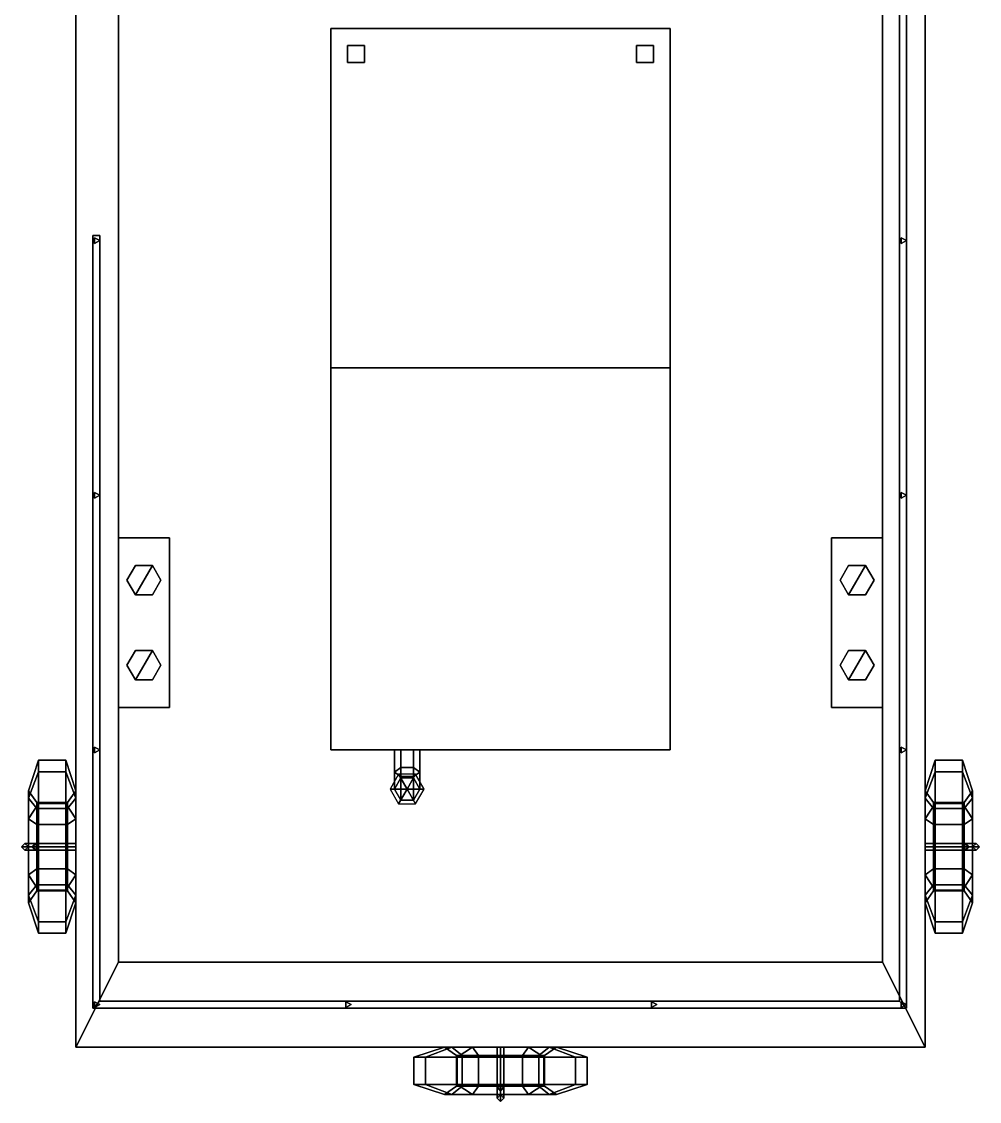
# Model space of a CAD drawing. Header units: millimetres. Extents: x -8.3 to 8.3, y -10.3 to 20.5.
# Drawn here: x 2.68 to 8.32, y -10.32 to -3.96 of the extents above; entities that cross this region are included whole.
import ezdxf

# ---------------------------------------------------------------- set-up
doc = ezdxf.new("R2010")
doc.units = ezdxf.units.MM
doc.layers.add('wheels', color=2, linetype='Continuous')

msp = doc.modelspace()

# ---------------------------------------------------------------- linework, layer by layer
for points in [[(3, 9.75), (3, -10), (3, -10, 1), (3, 10, 1)], [(3, 10, 1), (3, -10, 1), (8, -10, 1), (8, 10, 1)], [(8, -10, 1), (8, -10), (8, 9.75), (8, 10, 1)], [(3.25, 9, -1), (3.25, -9.5, -1), (3, -10), (3, 9.75)], [(8, -10), (7.75, -9.5, -1), (7.75, 9, -1), (8, 9.75)], [(7.85, 9.73, 2), (7.85, -9.73, 2), (7.89, -9.77, 2), (7.89, 9.77, 2)], [(7.89, 9.77, 2), (7.89, -9.77, 2), (7.85, -9.73, 2), (7.85, 9.73, 2)], [(7.75, 9, -1), (7.75, -9.5, -1), (3.25, -9.5, -1), (3.25, 9, -1)], [(6.5, -4, 3.25), (6.5, -4, 3.23), (4.5, -4, 3.23), (4.5, -4, 3.25)], [(4.5, -4, 3.23), (4.5, -6, 3.23), (4.5, -6, 3.25), (4.5, -4, 3.25)], [(6.5, -4, 3.23), (6.5, -6, 3.23), (4.5, -6, 3.23), (4.5, -4, 3.23)], [(4.5, -4, 3.25), (4.5, -6, 3.25), (6.5, -6, 3.25), (6.5, -4, 3.25)], [(6.5, -6, 3.25), (6.5, -6, 3.23), (6.5, -4, 3.23), (6.5, -4, 3.25)], [(4.6, -4.1, 1), (4.6, -4.2, 1), (4.6, -4.2, 3.23), (4.6, -4.1, 3.23)], [(4.7, -4.1, 3.23), (4.7, -4.1, 1), (4.6, -4.1, 1), (4.6, -4.1, 3.23)], [(4.7, -4.2, 3.23), (4.7, -4.2, 1), (4.7, -4.1, 1), (4.7, -4.1, 3.23)], [(6.4, -4.1, 3.23), (6.4, -4.1, 1), (6.3, -4.1, 1), (6.3, -4.1, 3.23)], [(6.3, -4.1, 1), (6.3, -4.2, 1), (6.3, -4.2, 3.23), (6.3, -4.1, 3.23)], [(6.4, -4.2, 3.23), (6.4, -4.2, 1), (6.4, -4.1, 1), (6.4, -4.1, 3.23)], [(4.6, -4.2, 3.23), (4.6, -4.2, 1), (4.7, -4.2, 1), (4.7, -4.2, 3.23)], [(6.3, -4.2, 3.23), (6.3, -4.2, 1), (6.4, -4.2, 1), (6.4, -4.2, 3.23)], [(3.1, -5.22, 2), (3.1, -9.77, 2), (3.14, -9.73, 2), (3.14, -5.22, 2)], [(3.14, -5.22, 2), (3.14, -9.73, 2), (3.1, -9.77, 2), (3.1, -5.22, 2)], [(3.14, -5.25, 1), (3.11, -5.2327, 1), (3.11, -5.2327, 2), (3.14, -5.25, 2)], [(3.11, -5.2327, 1), (3.11, -5.2673, 1), (3.11, -5.2673, 2), (3.11, -5.2327, 2)], [(3.11, -5.2673, 1), (3.14, -5.25, 1), (3.14, -5.25, 2), (3.11, -5.2673, 2)], [(7.86, -5.2327, 1), (7.86, -5.2673, 1), (7.86, -5.2673, 2), (7.86, -5.2327, 2)], [(7.89, -5.25, 1), (7.86, -5.2327, 1), (7.86, -5.2327, 2), (7.89, -5.25, 2)], [(7.86, -5.2673, 1), (7.89, -5.25, 1), (7.89, -5.25, 2), (7.86, -5.2673, 2)], [(4.5, -6, 1), (4.5, -8.25, 1), (4.5, -8.25, 3), (4.5, -6, 3.25)], [(4.5, -6, 3.25), (4.5, -8.25, 3), (6.5, -8.25, 3), (6.5, -6, 3.25)], [(6.5, -6, 3.23), (6.5, -6, 1), (4.5, -6, 1), (4.5, -6, 3.23)], [(6.5, -8.25, 3), (6.5, -8.25, 1), (6.5, -6, 1), (6.5, -6, 3.25)], [(3.11, -6.7327, 1), (3.11, -6.7673, 1), (3.11, -6.7673, 2), (3.11, -6.7327, 2)], [(3.14, -6.75, 1), (3.11, -6.7327, 1), (3.11, -6.7327, 2), (3.14, -6.75, 2)], [(7.89, -6.75, 1), (7.86, -6.7327, 1), (7.86, -6.7327, 2), (7.89, -6.75, 2)], [(7.86, -6.7327, 1), (7.86, -6.7673, 1), (7.86, -6.7673, 2), (7.86, -6.7327, 2)], [(3.11, -6.7673, 1), (3.14, -6.75, 1), (3.14, -6.75, 2), (3.11, -6.7673, 2)], [(7.86, -6.7673, 1), (7.89, -6.75, 1), (7.89, -6.75, 2), (7.86, -6.7673, 2)], [(3.55, -7, 1.1), (3.55, -7, 1), (3.25, -7, 1), (3.25, -7, 1.1)], [(3.25, -7, 1), (3.25, -8, 1), (3.25, -8, 1.1), (3.25, -7, 1.1)], [(3.25, -7, 1.1), (3.25, -8, 1.1), (3.55, -8, 1.1), (3.55, -7, 1.1)], [(3.55, -8, 1.1), (3.55, -8, 1), (3.55, -7, 1), (3.55, -7, 1.1)], [(7.45, -7, 1), (7.45, -8, 1), (7.45, -8, 1.1), (7.45, -7, 1.1)], [(7.75, -7, 1.1), (7.75, -7, 1), (7.45, -7, 1), (7.45, -7, 1.1)], [(7.45, -7, 1.1), (7.45, -8, 1.1), (7.75, -8, 1.1), (7.75, -7, 1.1)], [(7.75, -8, 1.1), (7.75, -8, 1), (7.75, -7, 1), (7.75, -7, 1.1)], [(3.35, -7.1634, 1.1), (3.3, -7.25, 1.1), (3.3, -7.25, 1.4), (3.35, -7.1634, 1.4)], [(3.35, -7.1634, 1.4), (3.3, -7.25, 1.4), (3.35, -7.3366, 1.4), (3.45, -7.1634, 1.4)], [(3.45, -7.1634, 1.1), (3.35, -7.1634, 1.1), (3.35, -7.1634, 1.4), (3.45, -7.1634, 1.4)], [(3.45, -7.1634, 1.4), (3.35, -7.3366, 1.4), (3.45, -7.3366, 1.4), (3.5, -7.25, 1.4)], [(3.5, -7.25, 1.1), (3.45, -7.1634, 1.1), (3.45, -7.1634, 1.4), (3.5, -7.25, 1.4)], [(7.55, -7.1634, 1.1), (7.5, -7.25, 1.1), (7.5, -7.25, 1.4), (7.55, -7.1634, 1.4)], [(7.55, -7.1634, 1.4), (7.5, -7.25, 1.4), (7.55, -7.3366, 1.4), (7.65, -7.1634, 1.4)], [(7.65, -7.1634, 1.1), (7.55, -7.1634, 1.1), (7.55, -7.1634, 1.4), (7.65, -7.1634, 1.4)], [(7.65, -7.1634, 1.4), (7.55, -7.3366, 1.4), (7.65, -7.3366, 1.4), (7.7, -7.25, 1.4)], [(7.7, -7.25, 1.1), (7.65, -7.1634, 1.1), (7.65, -7.1634, 1.4), (7.7, -7.25, 1.4)], [(3.3, -7.25, 1.1), (3.35, -7.3366, 1.1), (3.35, -7.3366, 1.4), (3.3, -7.25, 1.4)], [(3.45, -7.3366, 1.1), (3.5, -7.25, 1.1), (3.5, -7.25, 1.4), (3.45, -7.3366, 1.4)], [(7.5, -7.25, 1.1), (7.55, -7.3366, 1.1), (7.55, -7.3366, 1.4), (7.5, -7.25, 1.4)], [(7.65, -7.3366, 1.1), (7.7, -7.25, 1.1), (7.7, -7.25, 1.4), (7.65, -7.3366, 1.4)], [(3.35, -7.3366, 1.1), (3.45, -7.3366, 1.1), (3.45, -7.3366, 1.4), (3.35, -7.3366, 1.4)], [(7.55, -7.3366, 1.1), (7.65, -7.3366, 1.1), (7.65, -7.3366, 1.4), (7.55, -7.3366, 1.4)], [(3.35, -7.6634, 1.1), (3.3, -7.75, 1.1), (3.3, -7.75, 1.4), (3.35, -7.6634, 1.4)], [(3.35, -7.6634, 1.4), (3.3, -7.75, 1.4), (3.35, -7.8366, 1.4), (3.45, -7.6634, 1.4)], [(3.45, -7.6634, 1.1), (3.35, -7.6634, 1.1), (3.35, -7.6634, 1.4), (3.45, -7.6634, 1.4)], [(3.45, -7.6634, 1.4), (3.35, -7.8366, 1.4), (3.45, -7.8366, 1.4), (3.5, -7.75, 1.4)], [(3.5, -7.75, 1.1), (3.45, -7.6634, 1.1), (3.45, -7.6634, 1.4), (3.5, -7.75, 1.4)], [(7.55, -7.6634, 1.1), (7.5, -7.75, 1.1), (7.5, -7.75, 1.4), (7.55, -7.6634, 1.4)], [(7.55, -7.6634, 1.4), (7.5, -7.75, 1.4), (7.55, -7.8366, 1.4), (7.65, -7.6634, 1.4)], [(7.65, -7.6634, 1.1), (7.55, -7.6634, 1.1), (7.55, -7.6634, 1.4), (7.65, -7.6634, 1.4)], [(7.65, -7.6634, 1.4), (7.55, -7.8366, 1.4), (7.65, -7.8366, 1.4), (7.7, -7.75, 1.4)], [(7.7, -7.75, 1.1), (7.65, -7.6634, 1.1), (7.65, -7.6634, 1.4), (7.7, -7.75, 1.4)], [(3.3, -7.75, 1.1), (3.35, -7.8366, 1.1), (3.35, -7.8366, 1.4), (3.3, -7.75, 1.4)], [(3.45, -7.8366, 1.1), (3.5, -7.75, 1.1), (3.5, -7.75, 1.4), (3.45, -7.8366, 1.4)], [(7.5, -7.75, 1.1), (7.55, -7.8366, 1.1), (7.55, -7.8366, 1.4), (7.5, -7.75, 1.4)], [(7.65, -7.8366, 1.1), (7.7, -7.75, 1.1), (7.7, -7.75, 1.4), (7.65, -7.8366, 1.4)], [(3.35, -7.8366, 1.1), (3.45, -7.8366, 1.1), (3.45, -7.8366, 1.4), (3.35, -7.8366, 1.4)], [(7.55, -7.8366, 1.1), (7.65, -7.8366, 1.1), (7.65, -7.8366, 1.4), (7.55, -7.8366, 1.4)], [(3.25, -8, 1.1), (3.25, -8, 1), (3.55, -8, 1), (3.55, -8, 1.1)], [(7.45, -8, 1.1), (7.45, -8, 1), (7.75, -8, 1), (7.75, -8, 1.1)], [(3.11, -8.2327, 1), (3.11, -8.2673, 1), (3.11, -8.2673, 2), (3.11, -8.2327, 2)], [(3.14, -8.25, 1), (3.11, -8.2327, 1), (3.11, -8.2327, 2), (3.14, -8.25, 2)], [(3.11, -8.2673, 1), (3.14, -8.25, 1), (3.14, -8.25, 2), (3.11, -8.2673, 2)], [(4.5, -8.25, 3), (4.5, -8.25, 1), (6.5, -8.25, 1), (6.5, -8.25, 3)], [(4.9125, -8.4069, 2.765), (4.875, -8.38, 2.83), (4.875, -8.25, 2.83), (4.9125, -8.25, 2.765)], [(4.875, -8.38, 2.83), (4.9125, -8.3531, 2.895), (4.9125, -8.25, 2.895), (4.875, -8.25, 2.83)], [(4.9875, -8.4069, 2.765), (4.9125, -8.4069, 2.765), (4.9125, -8.25, 2.765), (4.9875, -8.25, 2.765)], [(4.9125, -8.3531, 2.895), (4.9875, -8.3531, 2.895), (4.9875, -8.25, 2.895), (4.9125, -8.25, 2.895)], [(5.025, -8.38, 2.83), (4.9875, -8.4069, 2.765), (4.9875, -8.25, 2.765), (5.025, -8.25, 2.83)], [(4.9875, -8.3531, 2.895), (5.025, -8.38, 2.83), (5.025, -8.25, 2.83), (4.9875, -8.25, 2.895)], [(7.89, -8.25, 1), (7.86, -8.2327, 1), (7.86, -8.2327, 2), (7.89, -8.25, 2)], [(7.86, -8.2327, 1), (7.86, -8.2673, 1), (7.86, -8.2673, 2), (7.86, -8.2327, 2)], [(7.86, -8.2673, 1), (7.89, -8.25, 1), (7.89, -8.25, 2), (7.86, -8.2673, 2)], [(4.9, -8.3934, 3.57), (4.85, -8.48, 3.57), (4.95, -8.48, 3.72)], [(4.875, -8.48, 2.93), (4.9125, -8.415, 2.9569), (4.9125, -8.3531, 2.895), (4.875, -8.38, 2.83)], [(4.9125, -8.545, 2.9031), (4.875, -8.48, 2.93), (4.875, -8.38, 2.83), (4.9125, -8.4069, 2.765)], [(5, -8.3934, 3.57), (4.9, -8.3934, 3.57), (4.95, -8.48, 3.72)], [(4.9125, -8.415, 2.9569), (4.9875, -8.415, 2.9569), (4.9875, -8.3531, 2.895), (4.9125, -8.3531, 2.895)], [(5.05, -8.48, 3.57), (5, -8.3934, 3.57), (4.95, -8.48, 3.72)], [(4.9875, -8.415, 2.9569), (5.025, -8.48, 2.93), (5.025, -8.38, 2.83), (4.9875, -8.3531, 2.895)], [(5.025, -8.48, 2.93), (4.9875, -8.545, 2.9031), (4.9875, -8.4069, 2.765), (5.025, -8.38, 2.83)], [(4.9125, -8.415, 2.9569), (4.875, -8.48, 2.93), (4.875, -8.48, 3.52), (4.9125, -8.415, 3.52)], [(4.9875, -8.545, 2.9031), (4.9125, -8.545, 2.9031), (4.9125, -8.4069, 2.765), (4.9875, -8.4069, 2.765)], [(4.9875, -8.415, 2.9569), (4.9125, -8.415, 2.9569), (4.9125, -8.415, 3.52), (4.9875, -8.415, 3.52)], [(5.025, -8.48, 2.93), (4.9875, -8.415, 2.9569), (4.9875, -8.415, 3.52), (5.025, -8.48, 3.52)], [(4.85, -8.48, 3.57), (4.9, -8.5666, 3.57), (4.95, -8.48, 3.72)], [(4.875, -8.48, 2.93), (4.9125, -8.545, 2.9031), (4.9125, -8.545, 3.52), (4.875, -8.48, 3.52)], [(4.9, -8.5666, 3.57), (5, -8.5666, 3.57), (4.95, -8.48, 3.72)], [(5, -8.5666, 3.57), (5.05, -8.48, 3.57), (4.95, -8.48, 3.72)], [(4.9875, -8.545, 2.9031), (5.025, -8.48, 2.93), (5.025, -8.48, 3.52), (4.9875, -8.545, 3.52)], [(4.9125, -8.545, 2.9031), (4.9875, -8.545, 2.9031), (4.9875, -8.545, 3.52), (4.9125, -8.545, 3.52)], [(3, -10), (3.25, -9.5, -1), (7.75, -9.5, -1), (8, -10)], [(7.85, -9.73, 2), (3.14, -9.73, 2), (3.1, -9.77, 2), (7.89, -9.77, 2)], [(7.89, -9.77, 2), (3.1, -9.77, 2), (3.14, -9.73, 2), (7.85, -9.73, 2)], [(3.11, -9.7327, 1), (3.11, -9.7673, 1), (3.11, -9.7673, 2), (3.11, -9.7327, 2)], [(3.14, -9.75, 1), (3.11, -9.7327, 1), (3.11, -9.7327, 2), (3.14, -9.75, 2)], [(3.11, -9.7673, 1), (3.14, -9.75, 1), (3.14, -9.75, 2), (3.11, -9.7673, 2)], [(4.59, -9.7327, 1), (4.59, -9.7673, 1), (4.59, -9.7673, 2), (4.59, -9.7327, 2)], [(4.62, -9.75, 1), (4.59, -9.7327, 1), (4.59, -9.7327, 2), (4.62, -9.75, 2)], [(4.59, -9.7673, 1), (4.62, -9.75, 1), (4.62, -9.75, 2), (4.59, -9.7673, 2)], [(6.42, -9.75, 1), (6.39, -9.7327, 1), (6.39, -9.7327, 2), (6.42, -9.75, 2)], [(6.39, -9.7327, 1), (6.39, -9.7673, 1), (6.39, -9.7673, 2), (6.39, -9.7327, 2)], [(6.39, -9.7673, 1), (6.42, -9.75, 1), (6.42, -9.75, 2), (6.39, -9.7673, 2)], [(7.89, -9.75, 1), (7.86, -9.7327, 1), (7.86, -9.7327, 2), (7.89, -9.75, 2)], [(7.86, -9.7327, 1), (7.86, -9.7673, 1), (7.86, -9.7673, 2), (7.86, -9.7327, 2)], [(7.86, -9.7673, 1), (7.89, -9.75, 1), (7.89, -9.75, 2), (7.86, -9.7673, 2)], [(3, -10, 1), (3, -10), (8, -10), (8, -10, 1)]]:
    msp.add_3dface(points)
at = {"layer": 'wheels'}
for points in [[(2.78, -8.3783, 0.585), (2.78, -8.31, 0.33), (2.72, -8.49, 0.33), (2.72, -8.5342, 0.495)], [(2.78, -8.31, 0.33), (2.78, -8.3783, 0.075), (2.72, -8.5342, 0.165), (2.72, -8.49, 0.33)], [(2.78, -8.31, 0.33), (2.78, -8.3783, 0.585), (2.94, -8.3783, 0.585), (2.94, -8.31, 0.33)], [(2.78, -8.3783, 0.075), (2.78, -8.31, 0.33), (2.94, -8.31, 0.33), (2.94, -8.3783, 0.075)], [(2.94, -8.31, 0.33), (2.94, -8.3783, 0.585), (3, -8.5342, 0.495), (3, -8.49, 0.33)], [(2.94, -8.3783, 0.075), (2.94, -8.31, 0.33), (3, -8.49, 0.33), (3, -8.5342, 0.165)], [(8.06, -8.3783, 0.585), (8.06, -8.31, 0.33), (8, -8.49, 0.33), (8, -8.5342, 0.495)], [(8.06, -8.31, 0.33), (8.06, -8.3783, 0.075), (8, -8.5342, 0.165), (8, -8.49, 0.33)], [(8.22, -8.3783, 0.585), (8.22, -8.31, 0.33), (8.06, -8.31, 0.33), (8.06, -8.3783, 0.585)], [(8.22, -8.31, 0.33), (8.22, -8.3783, 0.075), (8.06, -8.3783, 0.075), (8.06, -8.31, 0.33)], [(8.22, -8.31, 0.33), (8.22, -8.3783, 0.585), (8.28, -8.5342, 0.495), (8.28, -8.49, 0.33)], [(8.22, -8.3783, 0.075), (8.22, -8.31, 0.33), (8.28, -8.49, 0.33), (8.28, -8.5342, 0.165)], [(2.78, -8.3783, 0.075), (2.78, -8.565, -0.1117), (2.72, -8.655, 0.0442), (2.72, -8.5342, 0.165)], [(2.78, -8.565, 0.7717), (2.78, -8.3783, 0.585), (2.72, -8.5342, 0.495), (2.72, -8.655, 0.6158)], [(2.78, -8.565, -0.1117), (2.78, -8.3783, 0.075), (2.94, -8.3783, 0.075), (2.94, -8.565, -0.1117)], [(2.78, -8.3783, 0.585), (2.78, -8.565, 0.7717), (2.94, -8.565, 0.7717), (2.94, -8.3783, 0.585)], [(2.94, -8.565, -0.1117), (2.94, -8.3783, 0.075), (3, -8.5342, 0.165), (3, -8.655, 0.0442)], [(2.94, -8.3783, 0.585), (2.94, -8.565, 0.7717), (3, -8.655, 0.6158), (3, -8.5342, 0.495)], [(8.06, -8.3783, 0.075), (8.06, -8.565, -0.1117), (8, -8.655, 0.0442), (8, -8.5342, 0.165)], [(8.06, -8.565, 0.7717), (8.06, -8.3783, 0.585), (8, -8.5342, 0.495), (8, -8.655, 0.6158)], [(8.22, -8.3783, 0.075), (8.22, -8.565, -0.1117), (8.06, -8.565, -0.1117), (8.06, -8.3783, 0.075)], [(8.22, -8.565, 0.7717), (8.22, -8.3783, 0.585), (8.06, -8.3783, 0.585), (8.06, -8.565, 0.7717)], [(8.22, -8.565, -0.1117), (8.22, -8.3783, 0.075), (8.28, -8.5342, 0.165), (8.28, -8.655, 0.0442)], [(8.22, -8.3783, 0.585), (8.22, -8.565, 0.7717), (8.28, -8.655, 0.6158), (8.28, -8.5342, 0.495)], [(2.72, -8.5342, 0.495), (2.72, -8.49, 0.33), (2.77, -8.56, 0.33), (2.77, -8.5948, 0.46)], [(2.72, -8.49, 0.33), (2.72, -8.5342, 0.165), (2.77, -8.5948, 0.2), (2.77, -8.56, 0.33)], [(3, -8.49, 0.33), (3, -8.5342, 0.495), (2.95, -8.5948, 0.46), (2.95, -8.56, 0.33)], [(3, -8.5342, 0.165), (3, -8.49, 0.33), (2.95, -8.56, 0.33), (2.95, -8.5948, 0.2)], [(8, -8.5342, 0.495), (8, -8.49, 0.33), (8.05, -8.56, 0.33), (8.05, -8.5948, 0.46)], [(8, -8.49, 0.33), (8, -8.5342, 0.165), (8.05, -8.5948, 0.2), (8.05, -8.56, 0.33)], [(8.28, -8.49, 0.33), (8.28, -8.5342, 0.495), (8.23, -8.5948, 0.46), (8.23, -8.56, 0.33)], [(8.28, -8.5342, 0.165), (8.28, -8.49, 0.33), (8.23, -8.56, 0.33), (8.23, -8.5948, 0.2)], [(2.72, -8.5342, 0.165), (2.72, -8.655, 0.0442), (2.77, -8.69, 0.1048), (2.77, -8.5948, 0.2)], [(2.72, -8.655, 0.6158), (2.72, -8.5342, 0.495), (2.77, -8.5948, 0.46), (2.77, -8.69, 0.5552)], [(2.78, -8.565, -0.1117), (2.78, -8.82, -0.18), (2.72, -8.82), (2.72, -8.655, 0.0442)], [(2.78, -8.82, 0.84), (2.78, -8.565, 0.7717), (2.72, -8.655, 0.6158), (2.72, -8.82, 0.66)], [(2.77, -8.5948, 0.46), (2.77, -8.56, 0.33), (2.95, -8.56, 0.33), (2.95, -8.5948, 0.46)], [(2.77, -8.56, 0.33), (2.77, -8.5948, 0.2), (2.95, -8.5948, 0.2), (2.95, -8.56, 0.33)], [(2.78, -8.82, -0.18), (2.78, -8.565, -0.1117), (2.94, -8.565, -0.1117), (2.94, -8.82, -0.18)], [(2.78, -8.565, 0.7717), (2.78, -8.82, 0.84), (2.94, -8.82, 0.84), (2.94, -8.565, 0.7717)], [(2.94, -8.82, -0.18), (2.94, -8.565, -0.1117), (3, -8.655, 0.0442), (3, -8.82)], [(2.94, -8.565, 0.7717), (2.94, -8.82, 0.84), (3, -8.82, 0.66), (3, -8.655, 0.6158)], [(3, -8.655, 0.0442), (3, -8.5342, 0.165), (2.95, -8.5948, 0.2), (2.95, -8.69, 0.1048)], [(3, -8.5342, 0.495), (3, -8.655, 0.6158), (2.95, -8.69, 0.5552), (2.95, -8.5948, 0.46)], [(8, -8.5342, 0.165), (8, -8.655, 0.0442), (8.05, -8.69, 0.1048), (8.05, -8.5948, 0.2)], [(8, -8.655, 0.6158), (8, -8.5342, 0.495), (8.05, -8.5948, 0.46), (8.05, -8.69, 0.5552)], [(8.06, -8.565, -0.1117), (8.06, -8.82, -0.18), (8, -8.82), (8, -8.655, 0.0442)], [(8.06, -8.82, 0.84), (8.06, -8.565, 0.7717), (8, -8.655, 0.6158), (8, -8.82, 0.66)], [(8.23, -8.56, 0.33), (8.23, -8.5948, 0.46), (8.05, -8.5948, 0.46), (8.05, -8.56, 0.33)], [(8.23, -8.5948, 0.2), (8.23, -8.56, 0.33), (8.05, -8.56, 0.33), (8.05, -8.5948, 0.2)], [(8.22, -8.565, -0.1117), (8.22, -8.82, -0.18), (8.06, -8.82, -0.18), (8.06, -8.565, -0.1117)], [(8.22, -8.82, 0.84), (8.22, -8.565, 0.7717), (8.06, -8.565, 0.7717), (8.06, -8.82, 0.84)], [(8.22, -8.82, -0.18), (8.22, -8.565, -0.1117), (8.28, -8.655, 0.0442), (8.28, -8.82)], [(8.22, -8.565, 0.7717), (8.22, -8.82, 0.84), (8.28, -8.82, 0.66), (8.28, -8.655, 0.6158)], [(8.28, -8.655, 0.0442), (8.28, -8.5342, 0.165), (8.23, -8.5948, 0.2), (8.23, -8.69, 0.1048)], [(8.28, -8.5342, 0.495), (8.28, -8.655, 0.6158), (8.23, -8.69, 0.5552), (8.23, -8.5948, 0.46)], [(2.77, -8.5948, 0.2), (2.77, -8.69, 0.1048), (2.95, -8.69, 0.1048), (2.95, -8.5948, 0.2)], [(2.77, -8.69, 0.5552), (2.77, -8.5948, 0.46), (2.95, -8.5948, 0.46), (2.95, -8.69, 0.5552)], [(8.23, -8.69, 0.1048), (8.23, -8.5948, 0.2), (8.05, -8.5948, 0.2), (8.05, -8.69, 0.1048)], [(8.23, -8.5948, 0.46), (8.23, -8.69, 0.5552), (8.05, -8.69, 0.5552), (8.05, -8.5948, 0.46)], [(2.72, -8.655, 0.0442), (2.72, -8.82), (2.77, -8.82, 0.07), (2.77, -8.69, 0.1048)], [(2.72, -8.82, 0.66), (2.72, -8.655, 0.6158), (2.77, -8.69, 0.5552), (2.77, -8.82, 0.59)], [(2.77, -8.69, 0.1048), (2.77, -8.82, 0.07), (2.95, -8.82, 0.07), (2.95, -8.69, 0.1048)], [(2.77, -8.82, 0.59), (2.77, -8.69, 0.5552), (2.95, -8.69, 0.5552), (2.95, -8.82, 0.59)], [(3, -8.82), (3, -8.655, 0.0442), (2.95, -8.69, 0.1048), (2.95, -8.82, 0.07)], [(3, -8.655, 0.6158), (3, -8.82, 0.66), (2.95, -8.82, 0.59), (2.95, -8.69, 0.5552)], [(8, -8.655, 0.0442), (8, -8.82), (8.05, -8.82, 0.07), (8.05, -8.69, 0.1048)], [(8, -8.82, 0.66), (8, -8.655, 0.6158), (8.05, -8.69, 0.5552), (8.05, -8.82, 0.59)], [(8.23, -8.82, 0.07), (8.23, -8.69, 0.1048), (8.05, -8.69, 0.1048), (8.05, -8.82, 0.07)], [(8.23, -8.69, 0.5552), (8.23, -8.82, 0.59), (8.05, -8.82, 0.59), (8.05, -8.69, 0.5552)], [(8.28, -8.82), (8.28, -8.655, 0.0442), (8.23, -8.69, 0.1048), (8.23, -8.82, 0.07)], [(8.28, -8.655, 0.6158), (8.28, -8.82, 0.66), (8.23, -8.82, 0.59), (8.23, -8.69, 0.5552)], [(2.7, -8.8, 0.65), (2.68, -8.82, 0.64), (2.74, -8.82, 0.86), (2.76, -8.8, 0.85)], [(2.76, -8.8, 0.57), (2.75, -8.82, 0.55), (2.68, -8.82, 0.64), (2.7, -8.8, 0.65)], [(2.68, -8.82, 0.64), (2.7, -8.84, 0.65), (2.76, -8.84, 0.85), (2.74, -8.82, 0.86)], [(2.75, -8.82, 0.55), (2.76, -8.84, 0.57), (2.7, -8.84, 0.65), (2.68, -8.82, 0.64)], [(2.72, -8.82, 0.66), (2.7, -8.8, 0.65), (2.76, -8.8, 0.85), (2.78, -8.82, 0.84)], [(2.77, -8.82, 0.59), (2.76, -8.8, 0.57), (2.7, -8.8, 0.65), (2.72, -8.82, 0.66)], [(2.7, -8.84, 0.65), (2.72, -8.82, 0.66), (2.78, -8.82, 0.84), (2.76, -8.84, 0.85)], [(2.76, -8.84, 0.57), (2.77, -8.82, 0.59), (2.72, -8.82, 0.66), (2.7, -8.84, 0.65)], [(2.78, -8.82, -0.18), (2.78, -9.075, -0.1117), (2.72, -8.985, 0.0442), (2.72, -8.82)], [(2.72, -8.82), (2.72, -8.985, 0.0442), (2.77, -8.95, 0.1048), (2.77, -8.82, 0.07)], [(2.78, -9.075, 0.7717), (2.78, -8.82, 0.84), (2.72, -8.82, 0.66), (2.72, -8.985, 0.6158)], [(2.72, -8.985, 0.6158), (2.72, -8.82, 0.66), (2.77, -8.82, 0.59), (2.77, -8.95, 0.5552)], [(2.76, -8.8, 0.85), (2.74, -8.82, 0.86), (3, -8.82, 1), (3, -8.8, 0.98)], [(2.74, -8.82, 0.86), (2.76, -8.84, 0.85), (3, -8.84, 0.98), (3, -8.82, 1)], [(2.95, -8.8, 0.57), (2.95, -8.82, 0.55), (2.75, -8.82, 0.55), (2.76, -8.8, 0.57)], [(2.95, -8.82, 0.55), (2.95, -8.84, 0.57), (2.76, -8.84, 0.57), (2.75, -8.82, 0.55)], [(2.78, -8.82, 0.84), (2.76, -8.8, 0.85), (3, -8.8, 0.98), (3, -8.82, 0.96)], [(2.95, -8.82, 0.59), (2.95, -8.8, 0.57), (2.76, -8.8, 0.57), (2.77, -8.82, 0.59)], [(2.76, -8.84, 0.85), (2.78, -8.82, 0.84), (3, -8.82, 0.96), (3, -8.84, 0.98)], [(2.95, -8.84, 0.57), (2.95, -8.82, 0.59), (2.77, -8.82, 0.59), (2.76, -8.84, 0.57)], [(2.77, -8.82, 0.07), (2.77, -8.95, 0.1048), (2.95, -8.95, 0.1048), (2.95, -8.82, 0.07)], [(2.77, -8.95, 0.5552), (2.77, -8.82, 0.59), (2.95, -8.82, 0.59), (2.95, -8.95, 0.5552)], [(2.78, -9.075, -0.1117), (2.78, -8.82, -0.18), (2.94, -8.82, -0.18), (2.94, -9.075, -0.1117)], [(2.78, -8.82, 0.84), (2.78, -9.075, 0.7717), (2.94, -9.075, 0.7717), (2.94, -8.82, 0.84)], [(2.94, -9.075, -0.1117), (2.94, -8.82, -0.18), (3, -8.82), (3, -8.985, 0.0442)], [(2.94, -8.82, 0.84), (2.94, -9.075, 0.7717), (3, -8.985, 0.6158), (3, -8.82, 0.66)], [(3, -8.985, 0.0442), (3, -8.82), (2.95, -8.82, 0.07), (2.95, -8.95, 0.1048)], [(3, -8.82, 0.66), (3, -8.985, 0.6158), (2.95, -8.95, 0.5552), (2.95, -8.82, 0.59)], [(8.24, -8.8, 0.85), (8.22, -8.82, 0.84), (8, -8.82, 0.96), (8, -8.8, 0.98)], [(8.26, -8.82, 0.86), (8.24, -8.8, 0.85), (8, -8.8, 0.98), (8, -8.82, 1)], [(8.06, -8.82, -0.18), (8.06, -9.075, -0.1117), (8, -8.985, 0.0442), (8, -8.82)], [(8, -8.82), (8, -8.985, 0.0442), (8.05, -8.95, 0.1048), (8.05, -8.82, 0.07)], [(8.24, -8.84, 0.85), (8.26, -8.82, 0.86), (8, -8.82, 1), (8, -8.84, 0.98)], [(8.22, -8.82, 0.84), (8.24, -8.84, 0.85), (8, -8.84, 0.98), (8, -8.82, 0.96)], [(8.06, -9.075, 0.7717), (8.06, -8.82, 0.84), (8, -8.82, 0.66), (8, -8.985, 0.6158)], [(8, -8.985, 0.6158), (8, -8.82, 0.66), (8.05, -8.82, 0.59), (8.05, -8.95, 0.5552)], [(8.05, -8.8, 0.57), (8.05, -8.82, 0.59), (8.23, -8.82, 0.59), (8.24, -8.8, 0.57)], [(8.05, -8.82, 0.55), (8.05, -8.8, 0.57), (8.24, -8.8, 0.57), (8.25, -8.82, 0.55)], [(8.23, -8.95, 0.1048), (8.23, -8.82, 0.07), (8.05, -8.82, 0.07), (8.05, -8.95, 0.1048)], [(8.05, -8.84, 0.57), (8.05, -8.82, 0.55), (8.25, -8.82, 0.55), (8.24, -8.84, 0.57)], [(8.05, -8.82, 0.59), (8.05, -8.84, 0.57), (8.24, -8.84, 0.57), (8.23, -8.82, 0.59)], [(8.23, -8.82, 0.59), (8.23, -8.95, 0.5552), (8.05, -8.95, 0.5552), (8.05, -8.82, 0.59)], [(8.22, -8.82, -0.18), (8.22, -9.075, -0.1117), (8.06, -9.075, -0.1117), (8.06, -8.82, -0.18)], [(8.22, -9.075, 0.7717), (8.22, -8.82, 0.84), (8.06, -8.82, 0.84), (8.06, -9.075, 0.7717)], [(8.3, -8.8, 0.65), (8.28, -8.82, 0.66), (8.22, -8.82, 0.84), (8.24, -8.8, 0.85)], [(8.22, -9.075, -0.1117), (8.22, -8.82, -0.18), (8.28, -8.82), (8.28, -8.985, 0.0442)], [(8.28, -8.82, 0.66), (8.3, -8.84, 0.65), (8.24, -8.84, 0.85), (8.22, -8.82, 0.84)], [(8.22, -8.82, 0.84), (8.22, -9.075, 0.7717), (8.28, -8.985, 0.6158), (8.28, -8.82, 0.66)], [(8.24, -8.8, 0.57), (8.23, -8.82, 0.59), (8.28, -8.82, 0.66), (8.3, -8.8, 0.65)], [(8.28, -8.985, 0.0442), (8.28, -8.82), (8.23, -8.82, 0.07), (8.23, -8.95, 0.1048)], [(8.23, -8.82, 0.59), (8.24, -8.84, 0.57), (8.3, -8.84, 0.65), (8.28, -8.82, 0.66)], [(8.28, -8.82, 0.66), (8.28, -8.985, 0.6158), (8.23, -8.95, 0.5552), (8.23, -8.82, 0.59)], [(8.32, -8.82, 0.64), (8.3, -8.8, 0.65), (8.24, -8.8, 0.85), (8.26, -8.82, 0.86)], [(8.25, -8.82, 0.55), (8.24, -8.8, 0.57), (8.3, -8.8, 0.65), (8.32, -8.82, 0.64)], [(8.3, -8.84, 0.65), (8.32, -8.82, 0.64), (8.26, -8.82, 0.86), (8.24, -8.84, 0.85)], [(8.24, -8.84, 0.57), (8.25, -8.82, 0.55), (8.32, -8.82, 0.64), (8.3, -8.84, 0.65)], [(2.72, -8.985, 0.0442), (2.72, -9.1058, 0.165), (2.77, -9.0452, 0.2), (2.77, -8.95, 0.1048)], [(2.72, -9.1058, 0.495), (2.72, -8.985, 0.6158), (2.77, -8.95, 0.5552), (2.77, -9.0452, 0.46)], [(2.77, -8.95, 0.1048), (2.77, -9.0452, 0.2), (2.95, -9.0452, 0.2), (2.95, -8.95, 0.1048)], [(2.77, -9.0452, 0.46), (2.77, -8.95, 0.5552), (2.95, -8.95, 0.5552), (2.95, -9.0452, 0.46)], [(3, -9.1058, 0.165), (3, -8.985, 0.0442), (2.95, -8.95, 0.1048), (2.95, -9.0452, 0.2)], [(3, -8.985, 0.6158), (3, -9.1058, 0.495), (2.95, -9.0452, 0.46), (2.95, -8.95, 0.5552)], [(8, -8.985, 0.0442), (8, -9.1058, 0.165), (8.05, -9.0452, 0.2), (8.05, -8.95, 0.1048)], [(8, -9.1058, 0.495), (8, -8.985, 0.6158), (8.05, -8.95, 0.5552), (8.05, -9.0452, 0.46)], [(8.23, -9.0452, 0.2), (8.23, -8.95, 0.1048), (8.05, -8.95, 0.1048), (8.05, -9.0452, 0.2)], [(8.23, -8.95, 0.5552), (8.23, -9.0452, 0.46), (8.05, -9.0452, 0.46), (8.05, -8.95, 0.5552)], [(8.28, -9.1058, 0.165), (8.28, -8.985, 0.0442), (8.23, -8.95, 0.1048), (8.23, -9.0452, 0.2)], [(8.28, -8.985, 0.6158), (8.28, -9.1058, 0.495), (8.23, -9.0452, 0.46), (8.23, -8.95, 0.5552)], [(2.78, -9.075, -0.1117), (2.78, -9.2617, 0.075), (2.72, -9.1058, 0.165), (2.72, -8.985, 0.0442)], [(2.78, -9.2617, 0.585), (2.78, -9.075, 0.7717), (2.72, -8.985, 0.6158), (2.72, -9.1058, 0.495)], [(2.94, -9.2617, 0.075), (2.94, -9.075, -0.1117), (3, -8.985, 0.0442), (3, -9.1058, 0.165)], [(2.94, -9.075, 0.7717), (2.94, -9.2617, 0.585), (3, -9.1058, 0.495), (3, -8.985, 0.6158)], [(8.06, -9.075, -0.1117), (8.06, -9.2617, 0.075), (8, -9.1058, 0.165), (8, -8.985, 0.0442)], [(8.06, -9.2617, 0.585), (8.06, -9.075, 0.7717), (8, -8.985, 0.6158), (8, -9.1058, 0.495)], [(8.22, -9.2617, 0.075), (8.22, -9.075, -0.1117), (8.28, -8.985, 0.0442), (8.28, -9.1058, 0.165)], [(8.22, -9.075, 0.7717), (8.22, -9.2617, 0.585), (8.28, -9.1058, 0.495), (8.28, -8.985, 0.6158)], [(2.72, -9.15, 0.33), (2.72, -9.1058, 0.495), (2.77, -9.0452, 0.46), (2.77, -9.08, 0.33)], [(2.72, -9.1058, 0.165), (2.72, -9.15, 0.33), (2.77, -9.08, 0.33), (2.77, -9.0452, 0.2)], [(2.77, -9.08, 0.33), (2.77, -9.0452, 0.46), (2.95, -9.0452, 0.46), (2.95, -9.08, 0.33)], [(2.77, -9.0452, 0.2), (2.77, -9.08, 0.33), (2.95, -9.08, 0.33), (2.95, -9.0452, 0.2)], [(2.78, -9.2617, 0.075), (2.78, -9.075, -0.1117), (2.94, -9.075, -0.1117), (2.94, -9.2617, 0.075)], [(2.78, -9.075, 0.7717), (2.78, -9.2617, 0.585), (2.94, -9.2617, 0.585), (2.94, -9.075, 0.7717)], [(3, -9.1058, 0.495), (3, -9.15, 0.33), (2.95, -9.08, 0.33), (2.95, -9.0452, 0.46)], [(3, -9.15, 0.33), (3, -9.1058, 0.165), (2.95, -9.0452, 0.2), (2.95, -9.08, 0.33)], [(8, -9.15, 0.33), (8, -9.1058, 0.495), (8.05, -9.0452, 0.46), (8.05, -9.08, 0.33)], [(8, -9.1058, 0.165), (8, -9.15, 0.33), (8.05, -9.08, 0.33), (8.05, -9.0452, 0.2)], [(8.23, -9.0452, 0.46), (8.23, -9.08, 0.33), (8.05, -9.08, 0.33), (8.05, -9.0452, 0.46)], [(8.23, -9.08, 0.33), (8.23, -9.0452, 0.2), (8.05, -9.0452, 0.2), (8.05, -9.08, 0.33)], [(8.22, -9.075, -0.1117), (8.22, -9.2617, 0.075), (8.06, -9.2617, 0.075), (8.06, -9.075, -0.1117)], [(8.22, -9.2617, 0.585), (8.22, -9.075, 0.7717), (8.06, -9.075, 0.7717), (8.06, -9.2617, 0.585)], [(8.28, -9.1058, 0.495), (8.28, -9.15, 0.33), (8.23, -9.08, 0.33), (8.23, -9.0452, 0.46)], [(8.28, -9.15, 0.33), (8.28, -9.1058, 0.165), (8.23, -9.0452, 0.2), (8.23, -9.08, 0.33)], [(2.78, -9.33, 0.33), (2.78, -9.2617, 0.585), (2.72, -9.1058, 0.495), (2.72, -9.15, 0.33)], [(2.78, -9.2617, 0.075), (2.78, -9.33, 0.33), (2.72, -9.15, 0.33), (2.72, -9.1058, 0.165)], [(2.94, -9.2617, 0.585), (2.94, -9.33, 0.33), (3, -9.15, 0.33), (3, -9.1058, 0.495)], [(2.94, -9.33, 0.33), (2.94, -9.2617, 0.075), (3, -9.1058, 0.165), (3, -9.15, 0.33)], [(8.06, -9.33, 0.33), (8.06, -9.2617, 0.585), (8, -9.1058, 0.495), (8, -9.15, 0.33)], [(8.06, -9.2617, 0.075), (8.06, -9.33, 0.33), (8, -9.15, 0.33), (8, -9.1058, 0.165)], [(8.22, -9.2617, 0.585), (8.22, -9.33, 0.33), (8.28, -9.15, 0.33), (8.28, -9.1058, 0.495)], [(8.22, -9.33, 0.33), (8.22, -9.2617, 0.075), (8.28, -9.1058, 0.165), (8.28, -9.15, 0.33)], [(2.78, -9.2617, 0.585), (2.78, -9.33, 0.33), (2.94, -9.33, 0.33), (2.94, -9.2617, 0.585)], [(2.78, -9.33, 0.33), (2.78, -9.2617, 0.075), (2.94, -9.2617, 0.075), (2.94, -9.33, 0.33)], [(8.22, -9.33, 0.33), (8.22, -9.2617, 0.585), (8.06, -9.2617, 0.585), (8.06, -9.33, 0.33)], [(8.22, -9.2617, 0.075), (8.22, -9.33, 0.33), (8.06, -9.33, 0.33), (8.06, -9.2617, 0.075)], [(4.99, -10.06, 0.33), (5.0583, -10.06, 0.585), (5.2142, -10, 0.495), (5.17, -10, 0.33)], [(5.0583, -10.06, 0.075), (4.99, -10.06, 0.33), (5.17, -10, 0.33), (5.2142, -10, 0.165)], [(5.245, -10.06, -0.1117), (5.0583, -10.06, 0.075), (5.2142, -10, 0.165), (5.335, -10, 0.0442)], [(5.0583, -10.06, 0.585), (5.245, -10.06, 0.7717), (5.335, -10, 0.6158), (5.2142, -10, 0.495)], [(5.17, -10, 0.33), (5.2142, -10, 0.495), (5.2748, -10.05, 0.46), (5.24, -10.05, 0.33)], [(5.2142, -10, 0.165), (5.17, -10, 0.33), (5.24, -10.05, 0.33), (5.2748, -10.05, 0.2)], [(5.335, -10, 0.0442), (5.2142, -10, 0.165), (5.2748, -10.05, 0.2), (5.37, -10.05, 0.1048)], [(5.2142, -10, 0.495), (5.335, -10, 0.6158), (5.37, -10.05, 0.5552), (5.2748, -10.05, 0.46)], [(5.5, -10.06, -0.18), (5.245, -10.06, -0.1117), (5.335, -10, 0.0442), (5.5, -10)], [(5.245, -10.06, 0.7717), (5.5, -10.06, 0.84), (5.5, -10, 0.66), (5.335, -10, 0.6158)], [(5.5, -10), (5.335, -10, 0.0442), (5.37, -10.05, 0.1048), (5.5, -10.05, 0.07)], [(5.335, -10, 0.6158), (5.5, -10, 0.66), (5.5, -10.05, 0.59), (5.37, -10.05, 0.5552)], [(5.5, -10.22, 0.84), (5.48, -10.24, 0.85), (5.48, -10, 0.98), (5.5, -10, 0.96)], [(5.48, -10.24, 0.85), (5.5, -10.26, 0.86), (5.5, -10, 1), (5.48, -10, 0.98)], [(5.755, -10.06, -0.1117), (5.5, -10.06, -0.18), (5.5, -10), (5.665, -10, 0.0442)], [(5.665, -10, 0.0442), (5.5, -10), (5.5, -10.05, 0.07), (5.63, -10.05, 0.1048)], [(5.5, -10.26, 0.86), (5.52, -10.24, 0.85), (5.52, -10, 0.98), (5.5, -10, 1)], [(5.52, -10.24, 0.85), (5.5, -10.22, 0.84), (5.5, -10, 0.96), (5.52, -10, 0.98)], [(5.5, -10.06, 0.84), (5.755, -10.06, 0.7717), (5.665, -10, 0.6158), (5.5, -10, 0.66)], [(5.5, -10, 0.66), (5.665, -10, 0.6158), (5.63, -10.05, 0.5552), (5.5, -10.05, 0.59)], [(5.7858, -10, 0.165), (5.665, -10, 0.0442), (5.63, -10.05, 0.1048), (5.7252, -10.05, 0.2)], [(5.665, -10, 0.6158), (5.7858, -10, 0.495), (5.7252, -10.05, 0.46), (5.63, -10.05, 0.5552)], [(5.9417, -10.06, 0.075), (5.755, -10.06, -0.1117), (5.665, -10, 0.0442), (5.7858, -10, 0.165)], [(5.755, -10.06, 0.7717), (5.9417, -10.06, 0.585), (5.7858, -10, 0.495), (5.665, -10, 0.6158)], [(5.7858, -10, 0.495), (5.83, -10, 0.33), (5.76, -10.05, 0.33), (5.7252, -10.05, 0.46)], [(5.83, -10, 0.33), (5.7858, -10, 0.165), (5.7252, -10.05, 0.2), (5.76, -10.05, 0.33)], [(5.9417, -10.06, 0.585), (6.01, -10.06, 0.33), (5.83, -10, 0.33), (5.7858, -10, 0.495)], [(6.01, -10.06, 0.33), (5.9417, -10.06, 0.075), (5.7858, -10, 0.165), (5.83, -10, 0.33)], [(4.99, -10.22, 0.33), (5.0583, -10.22, 0.585), (5.0583, -10.06, 0.585), (4.99, -10.06, 0.33)], [(5.0583, -10.22, 0.075), (4.99, -10.22, 0.33), (4.99, -10.06, 0.33), (5.0583, -10.06, 0.075)], [(5.245, -10.22, -0.1117), (5.0583, -10.22, 0.075), (5.0583, -10.06, 0.075), (5.245, -10.06, -0.1117)], [(5.0583, -10.22, 0.585), (5.245, -10.22, 0.7717), (5.245, -10.06, 0.7717), (5.0583, -10.06, 0.585)], [(5.2748, -10.23, 0.46), (5.24, -10.23, 0.33), (5.24, -10.05, 0.33), (5.2748, -10.05, 0.46)], [(5.24, -10.23, 0.33), (5.2748, -10.23, 0.2), (5.2748, -10.05, 0.2), (5.24, -10.05, 0.33)], [(5.5, -10.22, -0.18), (5.245, -10.22, -0.1117), (5.245, -10.06, -0.1117), (5.5, -10.06, -0.18)], [(5.245, -10.22, 0.7717), (5.5, -10.22, 0.84), (5.5, -10.06, 0.84), (5.245, -10.06, 0.7717)], [(5.2748, -10.23, 0.2), (5.37, -10.23, 0.1048), (5.37, -10.05, 0.1048), (5.2748, -10.05, 0.2)], [(5.37, -10.23, 0.5552), (5.2748, -10.23, 0.46), (5.2748, -10.05, 0.46), (5.37, -10.05, 0.5552)], [(5.37, -10.23, 0.1048), (5.5, -10.23, 0.07), (5.5, -10.05, 0.07), (5.37, -10.05, 0.1048)], [(5.5, -10.23, 0.59), (5.37, -10.23, 0.5552), (5.37, -10.05, 0.5552), (5.5, -10.05, 0.59)], [(5.5, -10.05, 0.59), (5.48, -10.05, 0.57), (5.48, -10.24, 0.57), (5.5, -10.23, 0.59)], [(5.48, -10.05, 0.57), (5.5, -10.05, 0.55), (5.5, -10.25, 0.55), (5.48, -10.24, 0.57)], [(5.5, -10.23, 0.07), (5.63, -10.23, 0.1048), (5.63, -10.05, 0.1048), (5.5, -10.05, 0.07)], [(5.63, -10.23, 0.5552), (5.5, -10.23, 0.59), (5.5, -10.05, 0.59), (5.63, -10.05, 0.5552)], [(5.5, -10.05, 0.55), (5.52, -10.05, 0.57), (5.52, -10.24, 0.57), (5.5, -10.25, 0.55)], [(5.52, -10.05, 0.57), (5.5, -10.05, 0.59), (5.5, -10.23, 0.59), (5.52, -10.24, 0.57)], [(5.755, -10.22, -0.1117), (5.5, -10.22, -0.18), (5.5, -10.06, -0.18), (5.755, -10.06, -0.1117)], [(5.5, -10.22, 0.84), (5.755, -10.22, 0.7717), (5.755, -10.06, 0.7717), (5.5, -10.06, 0.84)], [(5.63, -10.23, 0.1048), (5.7252, -10.23, 0.2), (5.7252, -10.05, 0.2), (5.63, -10.05, 0.1048)], [(5.7252, -10.23, 0.46), (5.63, -10.23, 0.5552), (5.63, -10.05, 0.5552), (5.7252, -10.05, 0.46)], [(5.76, -10.23, 0.33), (5.7252, -10.23, 0.46), (5.7252, -10.05, 0.46), (5.76, -10.05, 0.33)], [(5.7252, -10.23, 0.2), (5.76, -10.23, 0.33), (5.76, -10.05, 0.33), (5.7252, -10.05, 0.2)], [(5.9417, -10.22, 0.075), (5.755, -10.22, -0.1117), (5.755, -10.06, -0.1117), (5.9417, -10.06, 0.075)], [(5.755, -10.22, 0.7717), (5.9417, -10.22, 0.585), (5.9417, -10.06, 0.585), (5.755, -10.06, 0.7717)], [(5.9417, -10.22, 0.585), (6.01, -10.22, 0.33), (6.01, -10.06, 0.33), (5.9417, -10.06, 0.585)], [(6.01, -10.22, 0.33), (5.9417, -10.22, 0.075), (5.9417, -10.06, 0.075), (6.01, -10.06, 0.33)], [(5.0583, -10.22, 0.585), (4.99, -10.22, 0.33), (5.17, -10.28, 0.33), (5.2142, -10.28, 0.495)], [(4.99, -10.22, 0.33), (5.0583, -10.22, 0.075), (5.2142, -10.28, 0.165), (5.17, -10.28, 0.33)], [(5.0583, -10.22, 0.075), (5.245, -10.22, -0.1117), (5.335, -10.28, 0.0442), (5.2142, -10.28, 0.165)], [(5.245, -10.22, 0.7717), (5.0583, -10.22, 0.585), (5.2142, -10.28, 0.495), (5.335, -10.28, 0.6158)], [(5.2142, -10.28, 0.495), (5.17, -10.28, 0.33), (5.24, -10.23, 0.33), (5.2748, -10.23, 0.46)], [(5.17, -10.28, 0.33), (5.2142, -10.28, 0.165), (5.2748, -10.23, 0.2), (5.24, -10.23, 0.33)], [(5.2142, -10.28, 0.165), (5.335, -10.28, 0.0442), (5.37, -10.23, 0.1048), (5.2748, -10.23, 0.2)], [(5.335, -10.28, 0.6158), (5.2142, -10.28, 0.495), (5.2748, -10.23, 0.46), (5.37, -10.23, 0.5552)], [(5.245, -10.22, -0.1117), (5.5, -10.22, -0.18), (5.5, -10.28), (5.335, -10.28, 0.0442)], [(5.5, -10.22, 0.84), (5.245, -10.22, 0.7717), (5.335, -10.28, 0.6158), (5.5, -10.28, 0.66)], [(5.335, -10.28, 0.0442), (5.5, -10.28), (5.5, -10.23, 0.07), (5.37, -10.23, 0.1048)], [(5.5, -10.28, 0.66), (5.335, -10.28, 0.6158), (5.37, -10.23, 0.5552), (5.5, -10.23, 0.59)], [(5.5, -10.28, 0.66), (5.48, -10.3, 0.65), (5.48, -10.24, 0.85), (5.5, -10.22, 0.84)], [(5.5, -10.23, 0.59), (5.48, -10.24, 0.57), (5.48, -10.3, 0.65), (5.5, -10.28, 0.66)], [(5.5, -10.22, -0.18), (5.755, -10.22, -0.1117), (5.665, -10.28, 0.0442), (5.5, -10.28)], [(5.755, -10.22, 0.7717), (5.5, -10.22, 0.84), (5.5, -10.28, 0.66), (5.665, -10.28, 0.6158)], [(5.52, -10.3, 0.65), (5.5, -10.28, 0.66), (5.5, -10.22, 0.84), (5.52, -10.24, 0.85)], [(5.5, -10.28), (5.665, -10.28, 0.0442), (5.63, -10.23, 0.1048), (5.5, -10.23, 0.07)], [(5.665, -10.28, 0.6158), (5.5, -10.28, 0.66), (5.5, -10.23, 0.59), (5.63, -10.23, 0.5552)], [(5.52, -10.24, 0.57), (5.5, -10.23, 0.59), (5.5, -10.28, 0.66), (5.52, -10.3, 0.65)], [(5.665, -10.28, 0.0442), (5.7858, -10.28, 0.165), (5.7252, -10.23, 0.2), (5.63, -10.23, 0.1048)], [(5.7858, -10.28, 0.495), (5.665, -10.28, 0.6158), (5.63, -10.23, 0.5552), (5.7252, -10.23, 0.46)], [(5.755, -10.22, -0.1117), (5.9417, -10.22, 0.075), (5.7858, -10.28, 0.165), (5.665, -10.28, 0.0442)], [(5.9417, -10.22, 0.585), (5.755, -10.22, 0.7717), (5.665, -10.28, 0.6158), (5.7858, -10.28, 0.495)], [(5.83, -10.28, 0.33), (5.7858, -10.28, 0.495), (5.7252, -10.23, 0.46), (5.76, -10.23, 0.33)], [(5.7858, -10.28, 0.165), (5.83, -10.28, 0.33), (5.76, -10.23, 0.33), (5.7252, -10.23, 0.2)], [(6.01, -10.22, 0.33), (5.9417, -10.22, 0.585), (5.7858, -10.28, 0.495), (5.83, -10.28, 0.33)], [(5.9417, -10.22, 0.075), (6.01, -10.22, 0.33), (5.83, -10.28, 0.33), (5.7858, -10.28, 0.165)], [(5.48, -10.3, 0.65), (5.5, -10.32, 0.64), (5.5, -10.26, 0.86), (5.48, -10.24, 0.85)], [(5.48, -10.24, 0.57), (5.5, -10.25, 0.55), (5.5, -10.32, 0.64), (5.48, -10.3, 0.65)], [(5.5, -10.32, 0.64), (5.52, -10.3, 0.65), (5.52, -10.24, 0.85), (5.5, -10.26, 0.86)], [(5.5, -10.25, 0.55), (5.52, -10.24, 0.57), (5.52, -10.3, 0.65), (5.5, -10.32, 0.64)]]:
    msp.add_3dface(points, dxfattribs=at)

doc.saveas('drawing.dxf')
